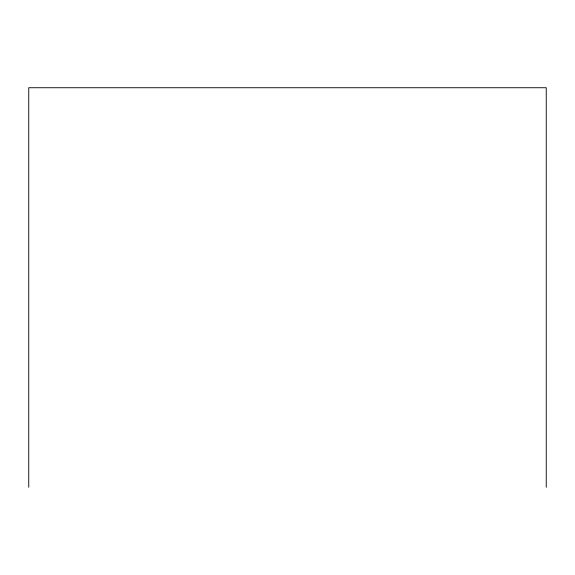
<?xml version="1.0" encoding="UTF-8"?>
<svg xmlns="http://www.w3.org/2000/svg" width="575" height="575" viewBox="0 0 575 575"><rect width="100%" height="100%" fill="white"/><g stroke="black" fill="none" stroke-linecap="round" stroke-linejoin="round"><path stroke-width="0.86" d="M546.25 487.269L546.25 87.731L28.75 87.731L28.75 487.269"/></g></svg>
